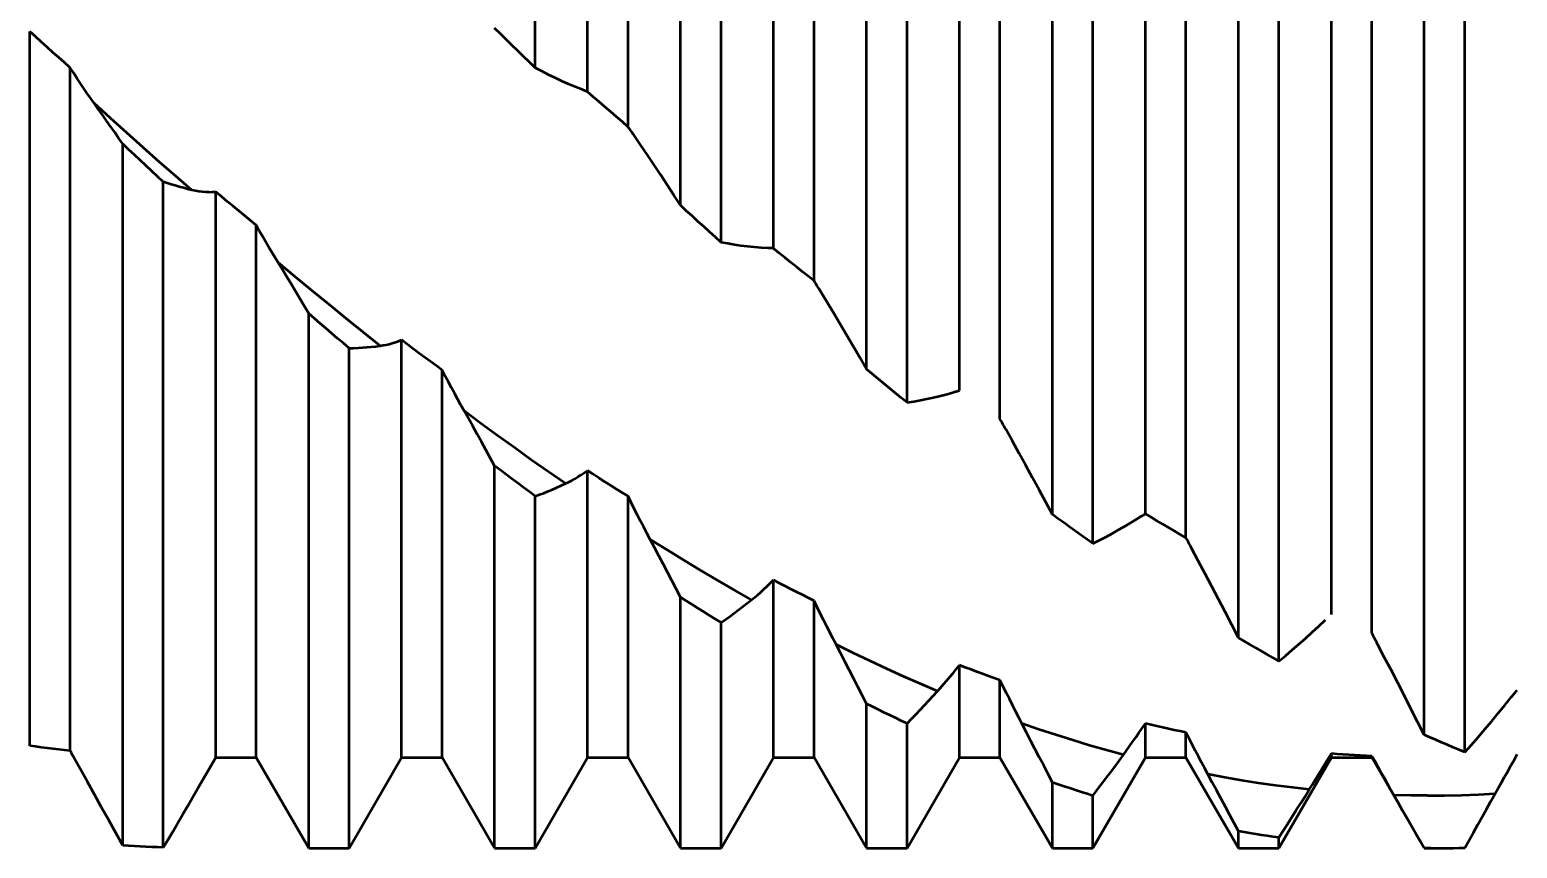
# Model space of a CAD drawing. Header units: millimetres. Extents: x -108 to 139, y -57 to 79.
# Drawn here: x 23.62 to 36.32, y -9.53 to -2.53 of the extents above; entities that cross this region are included whole.
import ezdxf

# ---------------------------------------------------------------- set-up
doc = ezdxf.new("R2010")
doc.units = ezdxf.units.MM
doc.header["$LTSCALE"] = 8
doc.layers.add('1', color=4, linetype='CONTINUOUS')

msp = doc.modelspace()

# ---------------------------------------------------------------- linework, layer by layer
at = {"layer": '1', "color": 4, "linetype": 'CONTINUOUS', "lineweight": 50}
for p, q in [((27.937, -2.856), (27.937, 6.946)), ((28.385, -3.062), (28.385, 6.075)), ((29.179, -4.032), (29.179, 6.023)), ((28.731, -3.363), (28.731, 5.837)), ((29.525, -4.349), (29.525, 5.745)), ((29.973, -4.4), (29.973, 4.924)), ((30.319, -4.678), (30.319, 4.653)), ((30.767, -5.431), (30.767, 4.69)), ((31.113, -5.717), (31.113, 4.38)), ((31.561, -5.615), (31.561, 3.632)), ((31.907, -5.859), (31.907, 3.335)), ((32.355, -6.674), (32.355, 3.223)), ((32.701, -6.921), (32.701, 2.889)), ((33.149, -6.667), (33.149, 2.236)), ((33.495, -6.872), (33.495, 1.921)), ((33.943, -7.726), (33.943, 1.664)), ((34.289, -7.927), (34.289, 1.316)), ((34.737, -7.528), (34.737, 0.776)), ((35.083, -7.688), (35.083, 0.453)), ((35.531, -8.556), (35.531, 0.057)), ((35.877, -8.705), (35.877, -0.296)), ((27.64, -2.566), (27.591, -2.518)), ((23.67, -2.591), (23.621, -2.546)), ((23.621, -8.649), (23.621, -2.546)), ((23.719, -2.636), (23.67, -2.591)), ((23.769, -2.68), (23.719, -2.636)), ((27.69, -2.615), (27.64, -2.566)), ((27.739, -2.663), (27.69, -2.615)), ((27.789, -2.712), (27.739, -2.663)), ((23.818, -2.725), (23.769, -2.68)), ((23.868, -2.769), (23.818, -2.725)), ((23.918, -2.813), (23.868, -2.769)), ((27.838, -2.76), (27.789, -2.712)), ((27.888, -2.808), (27.838, -2.76)), ((23.967, -2.857), (23.918, -2.813)), ((23.996, -2.903), (23.967, -2.857)), ((23.967, -8.693), (23.967, -2.857)), ((24.025, -2.948), (23.996, -2.903)), ((27.937, -2.856), (27.888, -2.808)), ((27.994, -2.887), (27.937, -2.856)), ((28.051, -2.916), (27.994, -2.887)), ((28.108, -2.944), (28.051, -2.916)), ((24.054, -2.992), (24.025, -2.948)), ((24.083, -3.035), (24.054, -2.992)), ((24.112, -3.078), (24.083, -3.035)), ((28.165, -2.97), (28.108, -2.944)), ((28.223, -2.996), (28.165, -2.97)), ((28.28, -3.02), (28.223, -2.996)), ((28.338, -3.043), (28.28, -3.02)), ((28.345, -3.045), (28.338, -3.043)), ((28.351, -3.048), (28.345, -3.045)), ((28.358, -3.051), (28.351, -3.048)), ((24.141, -3.119), (24.112, -3.078)), ((24.17, -3.16), (24.141, -3.119)), ((24.206, -3.21), (24.17, -3.16)), ((24.31, -3.288), (24.17, -3.16)), ((28.365, -3.053), (28.358, -3.051)), ((28.371, -3.056), (28.365, -3.053)), ((28.378, -3.059), (28.371, -3.056)), ((28.385, -3.062), (28.378, -3.059)), ((28.434, -3.105), (28.385, -3.062)), ((28.484, -3.148), (28.434, -3.105)), ((28.533, -3.191), (28.484, -3.148)), ((24.241, -3.259), (24.206, -3.21)), ((24.276, -3.309), (24.241, -3.259)), ((24.449, -3.414), (24.31, -3.288)), ((28.583, -3.234), (28.533, -3.191)), ((28.632, -3.277), (28.583, -3.234)), ((28.682, -3.32), (28.632, -3.277)), ((24.311, -3.358), (24.276, -3.309)), ((24.346, -3.408), (24.311, -3.358)), ((24.38, -3.457), (24.346, -3.408)), ((24.589, -3.539), (24.449, -3.414)), ((28.731, -3.363), (28.682, -3.32)), ((28.738, -3.372), (28.731, -3.363)), ((28.745, -3.382), (28.738, -3.372)), ((28.752, -3.391), (28.745, -3.382)), ((28.759, -3.401), (28.752, -3.391)), ((28.766, -3.41), (28.759, -3.401)), ((28.772, -3.42), (28.766, -3.41)), ((28.779, -3.43), (28.772, -3.42)), ((24.415, -3.507), (24.38, -3.457)), ((24.464, -3.554), (24.415, -3.507)), ((24.415, -9.5), (24.415, -3.507)), ((24.514, -3.6), (24.464, -3.554)), ((24.728, -3.662), (24.589, -3.539)), ((28.837, -3.514), (28.779, -3.43)), ((28.894, -3.598), (28.837, -3.514)), ((24.563, -3.646), (24.514, -3.6)), ((24.613, -3.693), (24.563, -3.646)), ((24.867, -3.783), (24.728, -3.662)), ((28.951, -3.683), (28.894, -3.598)), ((29.008, -3.769), (28.951, -3.683)), ((24.662, -3.739), (24.613, -3.693)), ((24.712, -3.785), (24.662, -3.739)), ((24.761, -3.831), (24.712, -3.785)), ((25.006, -3.903), (24.867, -3.783)), ((29.065, -3.856), (29.008, -3.769)), ((24.794, -3.842), (24.761, -3.831)), ((24.761, -9.519), (24.761, -3.831)), ((24.828, -3.853), (24.794, -3.842)), ((24.863, -3.864), (24.828, -3.853)), ((24.897, -3.874), (24.863, -3.864)), ((24.933, -3.884), (24.897, -3.874)), ((24.969, -3.893), (24.933, -3.884)), ((25.006, -3.903), (24.969, -3.893)), ((25.035, -3.909), (25.006, -3.903)), ((25.064, -3.914), (25.035, -3.909)), ((25.093, -3.917), (25.064, -3.914)), ((25.122, -3.919), (25.093, -3.917)), ((25.151, -3.919), (25.122, -3.919)), ((25.151, -3.919), (25.18, -3.918)), ((25.18, -3.918), (25.209, -3.916)), ((25.258, -3.957), (25.209, -3.916)), ((25.209, -8.75), (25.209, -3.916)), ((29.122, -3.944), (29.065, -3.856)), ((25.308, -3.998), (25.258, -3.957)), ((25.357, -4.039), (25.308, -3.998)), ((25.407, -4.08), (25.357, -4.039)), ((29.179, -4.032), (29.122, -3.944)), ((29.228, -4.078), (29.179, -4.032)), ((25.456, -4.12), (25.407, -4.08)), ((25.506, -4.161), (25.456, -4.12)), ((25.555, -4.202), (25.506, -4.161)), ((29.278, -4.123), (29.228, -4.078)), ((29.327, -4.169), (29.278, -4.123)), ((29.377, -4.214), (29.327, -4.169)), ((25.581, -4.249), (25.555, -4.202)), ((25.555, -8.75), (25.555, -4.202)), ((25.608, -4.295), (25.581, -4.249)), ((25.634, -4.341), (25.608, -4.295)), ((29.426, -4.259), (29.377, -4.214)), ((29.476, -4.304), (29.426, -4.259)), ((29.525, -4.349), (29.476, -4.304)), ((25.661, -4.387), (25.634, -4.341)), ((25.687, -4.432), (25.661, -4.387)), ((25.714, -4.476), (25.687, -4.432)), ((29.582, -4.359), (29.525, -4.349)), ((29.639, -4.369), (29.582, -4.359)), ((29.695, -4.377), (29.639, -4.369)), ((29.752, -4.384), (29.695, -4.377)), ((29.809, -4.389), (29.752, -4.384)), ((29.866, -4.394), (29.809, -4.389)), ((29.924, -4.397), (29.866, -4.394)), ((29.931, -4.397), (29.924, -4.397)), ((29.938, -4.398), (29.931, -4.397)), ((29.945, -4.398), (29.938, -4.398)), ((29.952, -4.399), (29.945, -4.398)), ((29.959, -4.399), (29.952, -4.399)), ((29.966, -4.4), (29.959, -4.399)), ((29.973, -4.4), (29.966, -4.4)), ((30.022, -4.44), (29.973, -4.4)), ((30.072, -4.48), (30.022, -4.44)), ((25.741, -4.52), (25.714, -4.476)), ((25.779, -4.581), (25.741, -4.52)), ((25.886, -4.641), (25.741, -4.52)), ((30.121, -4.52), (30.072, -4.48)), ((30.171, -4.56), (30.121, -4.52)), ((30.22, -4.599), (30.171, -4.56)), ((25.816, -4.643), (25.779, -4.581)), ((25.853, -4.704), (25.816, -4.643)), ((26.031, -4.76), (25.886, -4.641)), ((30.27, -4.638), (30.22, -4.599)), ((30.319, -4.678), (30.27, -4.638)), ((30.326, -4.688), (30.319, -4.678)), ((30.333, -4.699), (30.326, -4.688)), ((30.34, -4.711), (30.333, -4.699)), ((25.891, -4.766), (25.853, -4.704)), ((25.928, -4.829), (25.891, -4.766)), ((26.177, -4.879), (26.031, -4.76)), ((30.347, -4.722), (30.34, -4.711)), ((30.354, -4.733), (30.347, -4.722)), ((30.361, -4.744), (30.354, -4.733)), ((30.368, -4.756), (30.361, -4.744)), ((30.425, -4.85), (30.368, -4.756)), ((25.965, -4.892), (25.928, -4.829)), ((26.003, -4.955), (25.965, -4.892)), ((26.322, -4.998), (26.177, -4.879)), ((30.483, -4.946), (30.425, -4.85)), ((30.54, -5.042), (30.483, -4.946)), ((26.052, -4.998), (26.003, -4.955)), ((26.003, -9.525), (26.003, -4.955)), ((26.102, -5.041), (26.052, -4.998)), ((26.151, -5.084), (26.102, -5.041)), ((26.468, -5.115), (26.322, -4.998)), ((30.597, -5.138), (30.54, -5.042)), ((26.201, -5.126), (26.151, -5.084)), ((26.25, -5.169), (26.201, -5.126)), ((26.3, -5.211), (26.25, -5.169)), ((26.614, -5.232), (26.468, -5.115)), ((26.717, -5.21), (26.743, -5.202)), ((26.743, -5.202), (26.77, -5.193)), ((26.77, -5.193), (26.797, -5.182)), ((26.846, -5.22), (26.797, -5.182)), ((26.797, -8.75), (26.797, -5.182)), ((30.653, -5.235), (30.597, -5.138)), ((26.349, -5.253), (26.3, -5.211)), ((26.349, -5.253), (26.387, -5.252)), ((26.349, -9.525), (26.349, -5.253)), ((26.387, -5.252), (26.425, -5.25)), ((26.425, -5.25), (26.462, -5.248)), ((26.462, -5.248), (26.5, -5.244)), ((26.5, -5.244), (26.538, -5.241)), ((26.538, -5.241), (26.576, -5.237)), ((26.576, -5.237), (26.614, -5.232)), ((26.614, -5.232), (26.639, -5.228)), ((26.639, -5.228), (26.665, -5.223)), ((26.665, -5.223), (26.691, -5.217)), ((26.691, -5.217), (26.717, -5.21)), ((26.896, -5.257), (26.846, -5.22)), ((26.945, -5.294), (26.896, -5.257)), ((26.995, -5.331), (26.945, -5.294)), ((27.044, -5.367), (26.995, -5.331)), ((30.71, -5.333), (30.653, -5.235)), ((30.767, -5.431), (30.71, -5.333)), ((27.094, -5.404), (27.044, -5.367)), ((27.143, -5.44), (27.094, -5.404)), ((27.17, -5.491), (27.143, -5.44)), ((27.143, -8.75), (27.143, -5.44)), ((30.816, -5.473), (30.767, -5.431)), ((27.196, -5.542), (27.17, -5.491)), ((27.223, -5.592), (27.196, -5.542)), ((30.866, -5.514), (30.816, -5.473)), ((30.915, -5.555), (30.866, -5.514)), ((30.965, -5.596), (30.915, -5.555)), ((27.25, -5.642), (27.223, -5.592)), ((27.276, -5.691), (27.25, -5.642)), ((27.303, -5.739), (27.276, -5.691)), ((31.014, -5.636), (30.965, -5.596)), ((31.064, -5.677), (31.014, -5.636)), ((31.113, -5.717), (31.064, -5.677)), ((31.113, -5.717), (31.17, -5.708)), ((31.17, -5.708), (31.227, -5.698)), ((31.227, -5.698), (31.283, -5.686)), ((31.283, -5.686), (31.34, -5.674)), ((31.34, -5.674), (31.398, -5.66)), ((31.398, -5.66), (31.455, -5.645)), ((31.455, -5.645), (31.512, -5.628)), ((31.512, -5.628), (31.519, -5.626)), ((31.519, -5.626), (31.526, -5.624)), ((31.526, -5.624), (31.533, -5.622)), ((31.533, -5.622), (31.54, -5.62)), ((31.54, -5.62), (31.547, -5.618)), ((31.547, -5.618), (31.554, -5.616)), ((31.554, -5.616), (31.561, -5.615)), ((27.33, -5.787), (27.303, -5.739)), ((27.367, -5.853), (27.33, -5.787)), ((27.474, -5.895), (27.33, -5.787)), ((27.405, -5.92), (27.367, -5.853)), ((27.442, -5.987), (27.405, -5.92)), ((27.619, -6.001), (27.474, -5.895)), ((31.914, -5.871), (31.907, -5.859)), ((31.921, -5.883), (31.914, -5.871)), ((31.928, -5.895), (31.921, -5.883)), ((31.935, -5.908), (31.928, -5.895)), ((31.942, -5.92), (31.935, -5.908)), ((31.949, -5.932), (31.942, -5.92)), ((31.956, -5.945), (31.949, -5.932)), ((32.013, -6.048), (31.956, -5.945)), ((27.479, -6.054), (27.442, -5.987)), ((27.516, -6.122), (27.479, -6.054)), ((27.763, -6.105), (27.619, -6.001)), ((32.071, -6.151), (32.013, -6.048)), ((27.554, -6.189), (27.516, -6.122)), ((27.591, -6.257), (27.554, -6.189)), ((27.907, -6.209), (27.763, -6.105)), ((28.052, -6.31), (27.907, -6.209)), ((32.128, -6.255), (32.071, -6.151)), ((27.64, -6.295), (27.591, -6.257)), ((27.591, -9.525), (27.591, -6.257)), ((27.69, -6.332), (27.64, -6.295)), ((27.739, -6.37), (27.69, -6.332)), ((28.196, -6.41), (28.052, -6.31)), ((28.302, -6.353), (28.33, -6.336)), ((28.33, -6.336), (28.357, -6.317)), ((28.357, -6.317), (28.385, -6.298)), ((28.434, -6.33), (28.385, -6.298)), ((28.385, -8.75), (28.385, -6.298)), ((28.484, -6.362), (28.434, -6.33)), ((32.185, -6.359), (32.128, -6.255)), ((27.789, -6.407), (27.739, -6.37)), ((27.838, -6.444), (27.789, -6.407)), ((27.888, -6.481), (27.838, -6.444)), ((28.011, -6.49), (28.048, -6.475)), ((28.048, -6.475), (28.085, -6.459)), ((28.085, -6.459), (28.122, -6.443)), ((28.122, -6.443), (28.159, -6.427)), ((28.159, -6.427), (28.196, -6.41)), ((28.196, -6.41), (28.222, -6.397)), ((28.222, -6.397), (28.249, -6.383)), ((28.249, -6.383), (28.275, -6.369)), ((28.275, -6.369), (28.302, -6.353)), ((28.533, -6.393), (28.484, -6.362)), ((28.583, -6.425), (28.533, -6.393)), ((28.632, -6.456), (28.583, -6.425)), ((28.682, -6.487), (28.632, -6.456)), ((32.241, -6.464), (32.185, -6.359)), ((32.298, -6.569), (32.241, -6.464)), ((27.937, -6.518), (27.888, -6.481)), ((27.937, -6.518), (27.974, -6.504)), ((27.937, -9.525), (27.937, -6.518)), ((27.974, -6.504), (28.011, -6.49)), ((28.731, -6.518), (28.682, -6.487)), ((28.758, -6.572), (28.731, -6.518)), ((28.731, -8.75), (28.731, -6.518)), ((28.784, -6.625), (28.758, -6.572)), ((32.355, -6.674), (32.298, -6.569)), ((28.811, -6.678), (28.784, -6.625)), ((28.838, -6.731), (28.811, -6.678)), ((28.865, -6.783), (28.838, -6.731)), ((32.404, -6.71), (32.355, -6.674)), ((32.454, -6.746), (32.404, -6.71)), ((32.986, -6.767), (33.043, -6.732)), ((33.043, -6.732), (33.1, -6.697)), ((33.1, -6.697), (33.107, -6.692)), ((33.107, -6.692), (33.114, -6.688)), ((33.114, -6.688), (33.121, -6.684)), ((33.121, -6.684), (33.128, -6.679)), ((33.128, -6.679), (33.135, -6.675)), ((33.135, -6.675), (33.142, -6.671)), ((33.142, -6.671), (33.149, -6.667)), ((33.198, -6.697), (33.149, -6.667)), ((33.248, -6.727), (33.198, -6.697)), ((33.297, -6.756), (33.248, -6.727)), ((28.892, -6.834), (28.865, -6.783)), ((28.919, -6.886), (28.892, -6.834)), ((32.503, -6.781), (32.454, -6.746)), ((32.553, -6.817), (32.503, -6.781)), ((32.602, -6.852), (32.553, -6.817)), ((32.652, -6.887), (32.602, -6.852)), ((32.815, -6.863), (32.872, -6.832)), ((32.872, -6.832), (32.929, -6.8)), ((32.929, -6.8), (32.986, -6.767)), ((33.347, -6.785), (33.297, -6.756)), ((33.396, -6.814), (33.347, -6.785)), ((33.446, -6.843), (33.396, -6.814)), ((33.495, -6.872), (33.446, -6.843)), ((28.957, -6.956), (28.919, -6.886)), ((29.064, -6.976), (28.919, -6.886)), ((28.994, -7.026), (28.957, -6.956)), ((29.208, -7.064), (29.064, -6.976)), ((32.701, -6.921), (32.652, -6.887)), ((32.701, -6.921), (32.758, -6.893)), ((32.758, -6.893), (32.815, -6.863)), ((33.502, -6.885), (33.495, -6.872)), ((33.509, -6.897), (33.502, -6.885)), ((33.516, -6.91), (33.509, -6.897)), ((33.523, -6.923), (33.516, -6.91)), ((33.53, -6.936), (33.523, -6.923)), ((33.537, -6.949), (33.53, -6.936)), ((33.543, -6.962), (33.537, -6.949)), ((33.601, -7.07), (33.543, -6.962)), ((29.031, -7.096), (28.994, -7.026)), ((29.068, -7.167), (29.031, -7.096)), ((29.352, -7.151), (29.208, -7.064)), ((33.658, -7.179), (33.601, -7.07)), ((29.105, -7.237), (29.068, -7.167)), ((29.142, -7.308), (29.105, -7.237)), ((29.497, -7.236), (29.352, -7.151)), ((29.641, -7.32), (29.497, -7.236)), ((29.945, -7.26), (29.973, -7.233)), ((30.022, -7.259), (29.973, -7.233)), ((29.973, -8.75), (29.973, -7.233)), ((33.715, -7.288), (33.658, -7.179)), ((29.179, -7.379), (29.142, -7.308)), ((29.786, -7.402), (29.641, -7.32)), ((29.812, -7.381), (29.838, -7.359)), ((29.838, -7.359), (29.864, -7.336)), ((29.864, -7.336), (29.891, -7.311)), ((29.891, -7.311), (29.918, -7.286)), ((29.918, -7.286), (29.945, -7.26)), ((30.072, -7.285), (30.022, -7.259)), ((30.121, -7.31), (30.072, -7.285)), ((30.171, -7.336), (30.121, -7.31)), ((30.22, -7.361), (30.171, -7.336)), ((30.27, -7.386), (30.22, -7.361)), ((33.772, -7.397), (33.715, -7.288)), ((29.228, -7.411), (29.179, -7.379)), ((29.179, -9.525), (29.179, -7.379)), ((29.278, -7.442), (29.228, -7.411)), ((29.327, -7.474), (29.278, -7.442)), ((29.377, -7.505), (29.327, -7.474)), ((29.636, -7.516), (29.674, -7.488)), ((29.674, -7.488), (29.711, -7.46)), ((29.711, -7.46), (29.748, -7.431)), ((29.748, -7.431), (29.785, -7.402)), ((29.785, -7.402), (29.812, -7.381)), ((30.319, -7.41), (30.27, -7.386)), ((30.346, -7.465), (30.319, -7.41)), ((30.319, -8.75), (30.319, -7.41)), ((30.372, -7.518), (30.346, -7.465)), ((33.829, -7.506), (33.772, -7.397)), ((29.426, -7.536), (29.377, -7.505)), ((29.476, -7.567), (29.426, -7.536)), ((29.525, -7.597), (29.476, -7.567)), ((29.525, -7.597), (29.562, -7.571)), ((29.525, -9.525), (29.525, -7.597)), ((29.562, -7.571), (29.599, -7.544)), ((29.599, -7.544), (29.636, -7.516)), ((30.399, -7.572), (30.372, -7.518)), ((30.426, -7.626), (30.399, -7.572)), ((33.886, -7.616), (33.829, -7.506)), ((33.943, -7.726), (33.886, -7.616)), ((34.631, -7.627), (34.688, -7.574)), ((30.453, -7.679), (30.426, -7.626)), ((30.48, -7.732), (30.453, -7.679)), ((30.507, -7.784), (30.48, -7.732)), ((33.992, -7.755), (33.943, -7.726)), ((34.46, -7.782), (34.516, -7.732)), ((34.516, -7.732), (34.574, -7.68)), ((34.574, -7.68), (34.631, -7.627)), ((35.09, -7.701), (35.083, -7.688)), ((35.097, -7.714), (35.09, -7.701)), ((35.104, -7.727), (35.097, -7.714)), ((35.111, -7.741), (35.104, -7.727)), ((35.118, -7.754), (35.111, -7.741)), ((30.544, -7.856), (30.507, -7.784)), ((30.651, -7.855), (30.507, -7.784)), ((30.581, -7.928), (30.544, -7.856)), ((30.796, -7.924), (30.651, -7.855)), ((34.042, -7.784), (33.992, -7.755)), ((34.091, -7.813), (34.042, -7.784)), ((34.141, -7.842), (34.091, -7.813)), ((34.19, -7.871), (34.141, -7.842)), ((34.24, -7.899), (34.19, -7.871)), ((34.346, -7.88), (34.403, -7.831)), ((34.403, -7.831), (34.46, -7.782)), ((35.125, -7.767), (35.118, -7.754)), ((35.132, -7.781), (35.125, -7.767)), ((35.189, -7.891), (35.132, -7.781)), ((30.618, -8.001), (30.581, -7.928)), ((30.656, -8.073), (30.618, -8.001)), ((30.94, -7.992), (30.796, -7.924)), ((31.084, -8.057), (30.94, -7.992)), ((31.506, -8.028), (31.533, -7.995)), ((31.533, -7.995), (31.561, -7.961)), ((31.61, -7.98), (31.561, -7.961)), ((31.561, -8.75), (31.561, -7.961)), ((31.66, -7.999), (31.61, -7.98)), ((31.709, -8.017), (31.66, -7.999)), ((34.289, -7.927), (34.24, -7.899)), ((34.289, -7.927), (34.346, -7.88)), ((35.247, -8.002), (35.189, -7.891)), ((35.304, -8.112), (35.247, -8.002)), ((30.693, -8.145), (30.656, -8.073)), ((31.229, -8.12), (31.084, -8.057)), ((31.373, -8.182), (31.229, -8.12)), ((31.399, -8.153), (31.426, -8.123)), ((31.426, -8.123), (31.452, -8.092)), ((31.452, -8.092), (31.479, -8.061)), ((31.479, -8.061), (31.506, -8.028)), ((31.759, -8.036), (31.709, -8.017)), ((31.808, -8.054), (31.759, -8.036)), ((31.858, -8.072), (31.808, -8.054)), ((31.907, -8.09), (31.858, -8.072)), ((31.934, -8.143), (31.907, -8.09)), ((31.907, -8.75), (31.907, -8.09)), ((35.361, -8.223), (35.304, -8.112)), ((30.73, -8.218), (30.693, -8.145)), ((30.767, -8.29), (30.73, -8.218)), ((31.299, -8.263), (31.336, -8.223)), ((31.336, -8.223), (31.373, -8.182)), ((31.373, -8.182), (31.399, -8.153)), ((31.96, -8.196), (31.934, -8.143)), ((31.987, -8.249), (31.96, -8.196)), ((32.014, -8.302), (31.987, -8.249)), ((35.417, -8.334), (35.361, -8.223)), ((36.219, -8.303), (36.276, -8.232)), ((36.276, -8.232), (36.283, -8.224)), ((36.283, -8.224), (36.29, -8.215)), ((36.29, -8.215), (36.297, -8.207)), ((36.297, -8.207), (36.304, -8.198)), ((36.304, -8.198), (36.311, -8.19)), ((36.311, -8.19), (36.318, -8.181)), ((36.318, -8.181), (36.325, -8.173)), ((30.816, -8.315), (30.767, -8.29)), ((30.767, -9.525), (30.767, -8.29)), ((30.866, -8.339), (30.816, -8.315)), ((30.915, -8.364), (30.866, -8.339)), ((30.965, -8.388), (30.915, -8.364)), ((31.15, -8.42), (31.187, -8.381)), ((31.187, -8.381), (31.224, -8.342)), ((31.224, -8.342), (31.262, -8.303)), ((31.262, -8.303), (31.299, -8.263)), ((32.04, -8.354), (32.014, -8.302)), ((32.067, -8.407), (32.04, -8.354)), ((35.474, -8.445), (35.417, -8.334)), ((36.105, -8.441), (36.162, -8.372)), ((36.162, -8.372), (36.219, -8.303)), ((31.014, -8.411), (30.965, -8.388)), ((31.064, -8.435), (31.014, -8.411)), ((31.113, -8.458), (31.064, -8.435)), ((31.113, -8.458), (31.15, -8.42)), ((31.113, -9.525), (31.113, -8.458)), ((32.094, -8.459), (32.067, -8.407)), ((32.132, -8.531), (32.094, -8.459)), ((32.239, -8.509), (32.094, -8.459)), ((32.383, -8.556), (32.239, -8.509)), ((33.094, -8.54), (33.121, -8.5)), ((33.121, -8.5), (33.149, -8.46)), ((33.198, -8.471), (33.149, -8.46)), ((33.149, -8.75), (33.149, -8.46)), ((33.248, -8.483), (33.198, -8.471)), ((33.297, -8.494), (33.248, -8.483)), ((33.347, -8.505), (33.297, -8.494)), ((33.396, -8.516), (33.347, -8.505)), ((35.531, -8.556), (35.474, -8.445)), ((35.991, -8.575), (36.048, -8.508)), ((36.048, -8.508), (36.105, -8.441)), ((32.169, -8.603), (32.132, -8.531)), ((32.206, -8.675), (32.169, -8.603)), ((32.528, -8.602), (32.383, -8.556)), ((32.672, -8.646), (32.528, -8.602)), ((33.014, -8.654), (33.04, -8.617)), ((33.04, -8.617), (33.067, -8.579)), ((33.067, -8.579), (33.094, -8.54)), ((33.446, -8.526), (33.396, -8.516)), ((33.495, -8.536), (33.446, -8.526)), ((33.522, -8.588), (33.495, -8.536)), ((33.495, -8.75), (33.495, -8.536)), ((33.548, -8.639), (33.522, -8.588)), ((33.575, -8.69), (33.548, -8.639)), ((35.58, -8.578), (35.531, -8.556)), ((35.63, -8.599), (35.58, -8.578)), ((35.679, -8.621), (35.63, -8.599)), ((35.729, -8.642), (35.679, -8.621)), ((35.934, -8.64), (35.991, -8.575)), ((23.67, -8.656), (23.621, -8.649)), ((23.72, -8.663), (23.67, -8.656)), ((23.769, -8.669), (23.72, -8.663)), ((23.819, -8.676), (23.769, -8.669)), ((23.868, -8.682), (23.819, -8.676)), ((23.918, -8.687), (23.868, -8.682)), ((23.967, -8.693), (23.918, -8.687)), ((23.971, -8.699), (23.967, -8.693)), ((23.974, -8.705), (23.971, -8.699)), ((23.977, -8.711), (23.974, -8.705)), ((23.98, -8.717), (23.977, -8.711)), ((23.984, -8.723), (23.98, -8.717)), ((23.987, -8.729), (23.984, -8.723)), ((23.99, -8.735), (23.987, -8.729)), ((24.052, -8.846), (23.99, -8.735)), ((25.054, -9.018), (25.209, -8.75)), ((25.209, -8.75), (25.555, -8.75)), ((26.003, -9.525), (25.555, -8.75)), ((26.349, -9.525), (26.797, -8.75)), ((26.797, -8.75), (27.143, -8.75)), ((27.591, -9.525), (27.143, -8.75)), ((27.937, -9.525), (28.385, -8.75)), ((28.385, -8.75), (28.731, -8.75)), ((29.179, -9.525), (28.731, -8.75)), ((29.525, -9.525), (29.973, -8.75)), ((29.973, -8.75), (30.319, -8.75)), ((30.767, -9.525), (30.319, -8.75)), ((31.113, -9.525), (31.561, -8.75)), ((31.561, -8.75), (31.907, -8.75)), ((32.355, -9.525), (31.907, -8.75)), ((32.243, -8.747), (32.206, -8.675)), ((32.281, -8.819), (32.243, -8.747)), ((32.817, -8.687), (32.672, -8.646)), ((32.701, -9.525), (33.149, -8.75)), ((32.961, -8.727), (32.817, -8.687)), ((32.924, -8.778), (32.961, -8.727)), ((32.961, -8.727), (32.987, -8.691)), ((32.987, -8.691), (33.014, -8.654)), ((33.149, -8.75), (33.495, -8.75)), ((33.943, -9.525), (33.495, -8.75)), ((33.602, -8.741), (33.575, -8.69)), ((33.629, -8.792), (33.602, -8.741)), ((34.289, -9.525), (34.737, -8.75)), ((34.682, -8.806), (34.709, -8.761)), ((34.709, -8.761), (34.737, -8.716)), ((34.786, -8.72), (34.737, -8.716)), ((34.737, -8.75), (34.737, -8.716)), ((34.737, -8.75), (35.083, -8.75)), ((34.836, -8.723), (34.786, -8.72)), ((34.885, -8.727), (34.836, -8.723)), ((34.935, -8.73), (34.885, -8.727)), ((34.984, -8.733), (34.935, -8.73)), ((35.034, -8.736), (34.984, -8.733)), ((35.083, -8.738), (35.034, -8.736)), ((35.11, -8.785), (35.083, -8.738)), ((35.083, -8.75), (35.083, -8.738)), ((35.531, -9.525), (35.083, -8.75)), ((35.778, -8.663), (35.729, -8.642)), ((35.828, -8.684), (35.778, -8.663)), ((35.877, -8.705), (35.828, -8.684)), ((35.877, -8.705), (35.934, -8.64)), ((36.297, -8.771), (36.325, -8.721)), ((24.113, -8.957), (24.052, -8.846)), ((32.318, -8.891), (32.281, -8.819)), ((32.355, -8.963), (32.318, -8.891)), ((32.812, -8.929), (32.85, -8.879)), ((32.85, -8.879), (32.887, -8.829)), ((32.887, -8.829), (32.924, -8.778)), ((33.656, -8.843), (33.629, -8.792)), ((33.683, -8.893), (33.656, -8.843)), ((34.628, -8.894), (34.655, -8.85)), ((34.655, -8.85), (34.682, -8.806)), ((35.136, -8.833), (35.11, -8.785)), ((35.163, -8.88), (35.136, -8.833)), ((35.19, -8.927), (35.163, -8.88)), ((36.216, -8.916), (36.243, -8.868)), ((36.243, -8.868), (36.27, -8.819)), ((36.27, -8.819), (36.297, -8.771)), ((24.174, -9.067), (24.113, -8.957)), ((25.012, -9.09), (25.054, -9.018)), ((32.404, -8.98), (32.355, -8.963)), ((32.355, -9.525), (32.355, -8.963)), ((32.454, -8.997), (32.404, -8.98)), ((32.503, -9.013), (32.454, -8.997)), ((32.553, -9.029), (32.503, -9.013)), ((32.738, -9.027), (32.775, -8.978)), ((32.775, -8.978), (32.812, -8.929)), ((33.72, -8.963), (33.683, -8.893)), ((33.827, -8.92), (33.683, -8.893)), ((33.758, -9.033), (33.72, -8.963)), ((33.972, -8.945), (33.827, -8.92)), ((34.116, -8.968), (33.972, -8.945)), ((34.26, -8.988), (34.116, -8.968)), ((34.405, -9.006), (34.26, -8.988)), ((34.549, -9.022), (34.405, -9.006)), ((34.549, -9.022), (34.575, -8.98)), ((34.575, -8.98), (34.602, -8.937)), ((34.602, -8.937), (34.628, -8.894)), ((35.216, -8.975), (35.19, -8.927)), ((35.243, -9.022), (35.216, -8.975)), ((36.137, -9.058), (36.163, -9.011)), ((36.163, -9.011), (36.19, -8.964)), ((36.19, -8.964), (36.216, -8.916)), ((24.234, -9.176), (24.174, -9.067)), ((24.97, -9.163), (25.012, -9.09)), ((32.602, -9.045), (32.553, -9.029)), ((32.652, -9.061), (32.602, -9.045)), ((32.701, -9.076), (32.652, -9.061)), ((32.701, -9.076), (32.738, -9.027)), ((32.701, -9.525), (32.701, -9.076)), ((33.795, -9.102), (33.758, -9.033)), ((33.832, -9.171), (33.795, -9.102)), ((34.437, -9.2), (34.475, -9.141)), ((34.475, -9.141), (34.512, -9.082)), ((34.512, -9.082), (34.549, -9.022)), ((35.27, -9.07), (35.243, -9.022)), ((35.308, -9.135), (35.27, -9.07)), ((35.415, -9.073), (35.271, -9.07)), ((35.345, -9.201), (35.308, -9.135)), ((35.559, -9.074), (35.415, -9.073)), ((35.559, -9.074), (35.704, -9.073)), ((35.704, -9.073), (35.848, -9.07)), ((35.848, -9.07), (35.993, -9.065)), ((35.993, -9.065), (36.137, -9.058)), ((36.063, -9.191), (36.1, -9.124)), ((36.1, -9.124), (36.137, -9.058)), ((24.295, -9.284), (24.234, -9.176)), ((24.886, -9.307), (24.928, -9.235)), ((24.928, -9.235), (24.97, -9.163)), ((33.869, -9.241), (33.832, -9.171)), ((33.906, -9.31), (33.869, -9.241)), ((34.363, -9.318), (34.4, -9.259)), ((34.4, -9.259), (34.437, -9.2)), ((35.382, -9.266), (35.345, -9.201)), ((35.42, -9.331), (35.382, -9.266)), ((35.988, -9.323), (36.026, -9.257)), ((36.026, -9.257), (36.063, -9.191)), ((24.355, -9.392), (24.295, -9.284)), ((24.415, -9.5), (24.355, -9.392)), ((24.803, -9.449), (24.845, -9.378)), ((24.845, -9.378), (24.886, -9.307)), ((33.943, -9.379), (33.906, -9.31)), ((33.992, -9.387), (33.943, -9.379)), ((33.943, -9.525), (33.943, -9.379)), ((34.042, -9.396), (33.992, -9.387)), ((34.091, -9.404), (34.042, -9.396)), ((34.289, -9.434), (34.326, -9.376)), ((34.326, -9.376), (34.363, -9.318)), ((35.457, -9.396), (35.42, -9.331)), ((35.494, -9.46), (35.457, -9.396)), ((35.914, -9.455), (35.951, -9.389)), ((35.951, -9.389), (35.988, -9.323)), ((24.464, -9.504), (24.415, -9.5)), ((24.514, -9.507), (24.464, -9.504)), ((24.563, -9.51), (24.514, -9.507)), ((24.613, -9.513), (24.563, -9.51)), ((24.662, -9.515), (24.613, -9.513)), ((24.712, -9.517), (24.662, -9.515)), ((24.761, -9.519), (24.712, -9.517)), ((24.761, -9.519), (24.803, -9.449)), ((26.003, -9.525), (26.349, -9.525)), ((27.591, -9.525), (27.937, -9.525)), ((29.179, -9.525), (29.525, -9.525)), ((30.767, -9.525), (31.113, -9.525)), ((32.355, -9.525), (32.701, -9.525)), ((33.943, -9.525), (34.289, -9.525)), ((34.141, -9.412), (34.091, -9.404)), ((34.19, -9.419), (34.141, -9.412)), ((34.24, -9.427), (34.19, -9.419)), ((34.289, -9.434), (34.24, -9.427)), ((34.289, -9.525), (34.289, -9.434)), ((35.531, -9.525), (35.494, -9.46)), ((35.54, -9.525), (35.531, -9.525)), ((35.531, -9.525), (35.586, -9.525)), ((35.531, -9.525), (35.531, -9.525)), ((35.549, -9.525), (35.54, -9.525)), ((35.559, -9.525), (35.549, -9.525)), ((35.568, -9.525), (35.559, -9.525)), ((35.577, -9.525), (35.568, -9.525)), ((35.586, -9.525), (35.577, -9.525)), ((35.586, -9.525), (35.635, -9.525)), ((35.635, -9.525), (35.683, -9.524)), ((35.683, -9.524), (35.732, -9.524)), ((35.732, -9.524), (35.78, -9.523)), ((35.78, -9.523), (35.829, -9.522)), ((35.829, -9.522), (35.877, -9.52)), ((35.877, -9.52), (35.914, -9.455))]:
    msp.add_line(p, q, dxfattribs=at)

doc.saveas('drawing.dxf')
